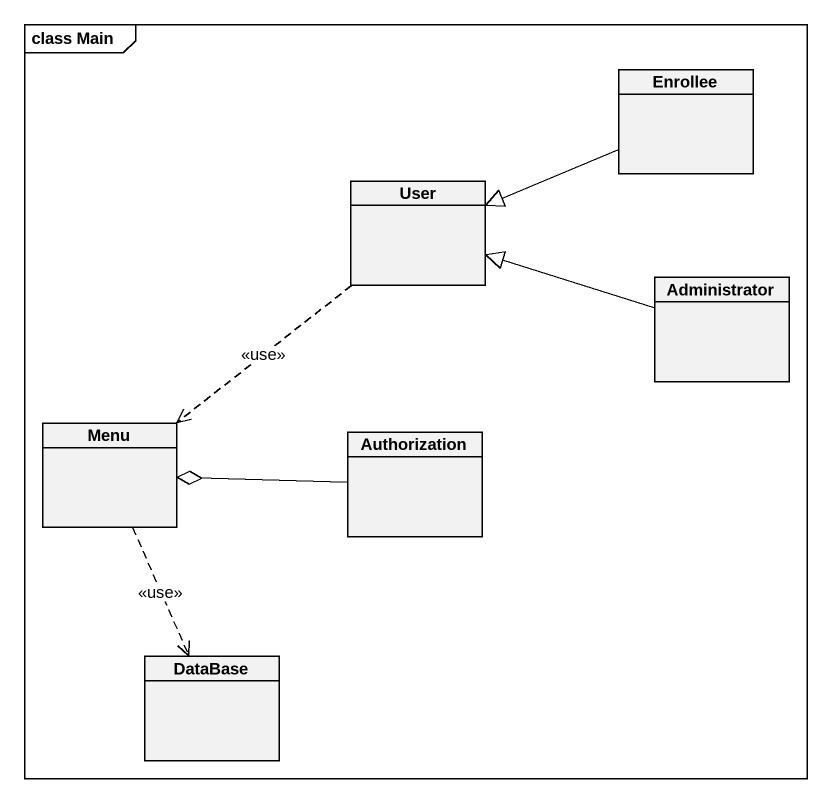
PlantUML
@startuml
mainframe class Main
hide circle
hide empty members
class Enrollee
class User
class Administrator
class Menu
class Authorization
class "DataBase" as DataBase_
Enrollee -left-|> User
User ..> Menu : <<use>>
Administrator -left-|> User
Menu ..> DataBase_ : <<use>>
Authorization -left-o Menu
@enduml
